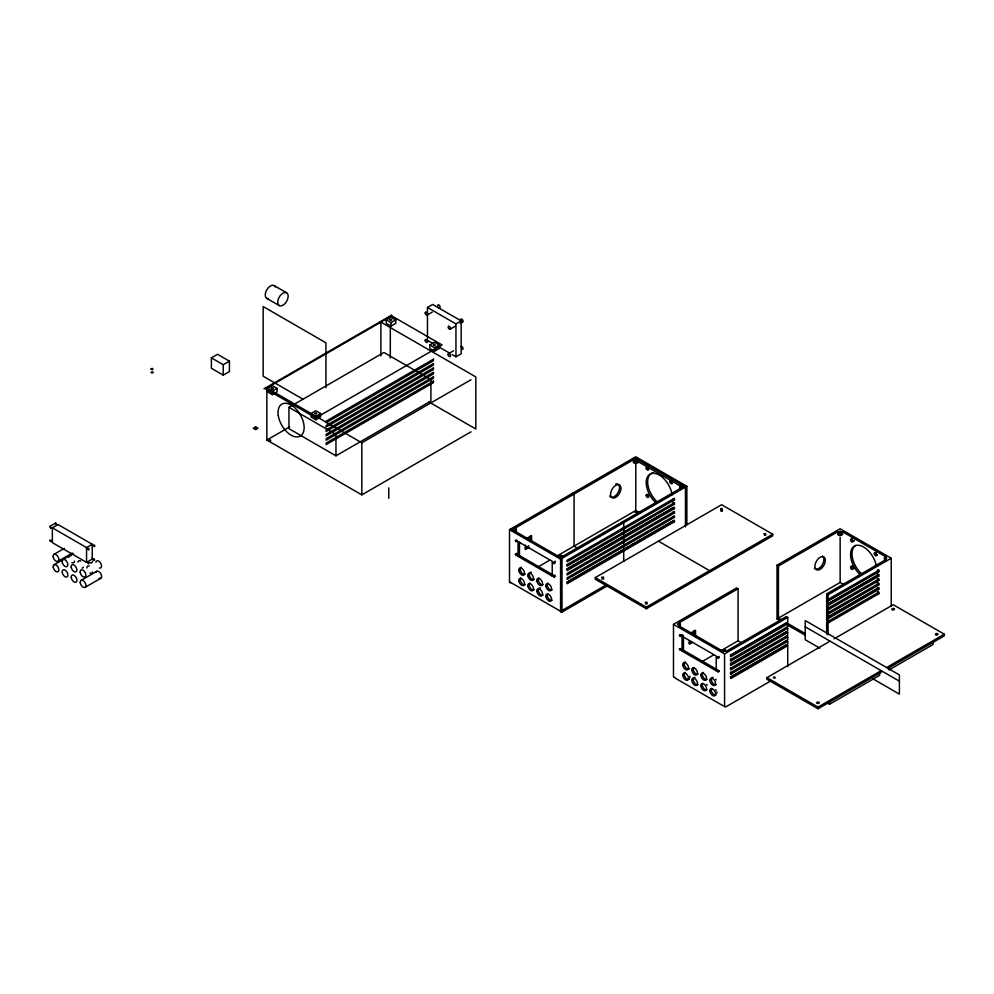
<?xml version="1.0" encoding="UTF-8"?>
<svg xmlns="http://www.w3.org/2000/svg" width="994" height="994" viewBox="0 0 994 994"><rect width="100%" height="100%" fill="white"/><g stroke="black" fill="none" stroke-linecap="round" stroke-linejoin="round"><path stroke-width="1.49" d="M884.697 561.101L884.399 557.808L886.002 556.876L886.002 560.989M516.868 553.186L517.365 554.64M554.876 575.054L555.137 576.334M682.108 649.529L682.269 648.684M939.889 637.663L938.796 637.937M839.383 534.064C838.066 535.928 843.074 534.76 840.365 533.902M49.874 526.398L50.992 528.224L49.924 526.36L55.739 523.03L56.695 524.931L55.614 523.08M514.718 528.323L516.333 529.255L514.718 531.057M680.107 489.408L680.107 488.626M601.892 578.993L603.855 578.993M720.625 510.494L722.601 510.494M555.137 561.163L555.137 562.629M678.716 627.115L678.716 623.002L680.331 623.934L678.716 625.748L722.203 650.859L723.818 649.927L726.949 650.859L786.304 616.591L787.72 617.411L787.72 622.269L731.087 654.971L730.379 654.561M725.334 651.294C724.216 648.051 723.284 654.077 725.347 649.927M680.07 486.687L680.07 485.855L680.033 489.458M635.017 462.098L635.775 463.154L636.545 462.098M211.374 357.865L217.549 354.299L229.415 361.157L229.415 371.57L223.24 375.136L211.374 368.277L211.374 357.865L223.24 364.723L229.415 361.157M264.006 388.816L391.673 315.11M471.019 431.818L361.816 494.863L266.864 440.044L266.864 387.971L390.307 316.701M386.281 319.857L391.027 317.123L395.774 319.857L395.774 323.373L391.027 326.119L386.281 323.373L386.281 319.857L391.027 322.603L395.774 319.857M277.102 388.393L272.344 391.127L272.344 394.655L277.102 391.909L277.102 388.393L272.344 385.647L267.597 388.393L267.597 391.909L272.344 394.655M427.47 338.855L427.47 307.457L432.701 304.45L461.179 320.888L461.179 353.789L455.96 356.796L452.071 354.56M52.359 527.839L58.062 524.559L92.243 544.29L92.243 559.088L86.54 562.38L52.359 542.649L52.359 527.839L86.54 547.582L92.243 544.29M427.234 315.023L432.228 312.141M288.956 407.316L383.908 352.485L430.911 379.621L430.911 401.004L335.96 455.824L288.956 428.687L288.956 407.316L335.96 434.453L335.96 455.824M53.949 554.366L64.399 548.34M427.47 307.457L455.96 323.907L461.179 320.888M450.071 329.238A1.677 0.969 60 0 0 449.748 326.703A1.677 0.969 60 0 0 448.157 327.274A1.677 0.969 60 0 0 450.071 329.238L455.165 326.305M460.16 323.423L462.657 321.981M429.781 344.98L434.527 342.234L439.273 344.98L439.273 348.496L434.527 351.23L429.781 348.496L429.781 344.98L434.527 347.714L439.273 344.98M266.864 440.044L289.676 426.873M57.987 561.349L72.351 553.049M54.024 564.741L73.419 553.546M320.59 413.504L315.843 416.237L315.843 419.766L320.59 417.02L320.59 413.504L315.843 410.758L311.097 413.504L311.097 417.02L315.843 419.766M448.48 353.69L453.488 350.807M81.086 580.372L96.753 571.326M85.111 587.342L100.779 578.297M266.864 387.971L361.816 442.79L471.019 379.745M510.916 582.596A2.013 1.168 -60 0 1 509.5 581.776L509.5 529.69L635.775 456.78L686.866 486.277L686.866 524.571M512.345 529.69L635.775 458.42M636.545 463.465L638.16 462.533L638.16 459.8C633.029 458.681 636.446 467.565 636.545 460.731L680.033 485.842L681.648 484.91L681.648 487.644L680.033 486.712M526.621 538.45L531.566 535.592L531.566 541.544M525.192 548.042L528.907 545.905M529.094 547.433L525.391 549.57L525.391 545.11M518.048 556.379L519.464 555.559L553.658 575.302L552.229 576.122L518.048 556.379L518.048 541.581L552.229 561.312L552.229 576.122M537.829 567.052L549.906 560.082M556.615 556.205L635.775 510.506L639.801 512.829M558.206 556.168L559.821 555.236L562.952 556.168M560.579 557.547L684.021 486.277M509.5 529.69L560.579 559.187L686.866 486.277M674.441 499.833L567.089 561.809L567.089 560.293L674.441 498.317L674.441 499.833L673.013 499.013M566.978 564.617L674.441 502.703L674.441 504.219L567.089 566.195L567.089 564.679M566.978 569.003L673.013 507.785L674.441 508.605L674.441 507.089L567.089 569.065L567.089 570.581L674.441 508.605M674.441 512.991L567.089 574.967L567.089 573.451L674.441 511.475L674.441 512.991L673.013 512.171M674.441 517.377L567.089 579.353L567.089 577.837L674.441 515.861L674.441 517.377L673.013 516.557M566.978 582.161L671.683 521.713M674.441 521.763L567.089 583.739L567.089 582.223L674.441 520.235L674.441 521.763L673.013 520.943M658.463 541.171L721.607 504.716L772.698 534.2L772.698 535.853L646.361 608.738L595.282 579.241L595.282 577.601L658.426 541.146L709.554 570.655M607.62 585.752L562.008 612.093A2.013 1.168 -60 0 1 560.579 611.273L606.278 584.882M595.282 577.601L646.361 607.098L772.698 534.2M674.914 677.274A2.013 1.168 -60 0 1 673.485 676.454L673.485 624.369L736.629 587.914L738.057 588.746L738.057 640.819L720.774 650.797M779.681 620.48L776.997 618.927L776.997 565.201L840.141 528.746L891.233 558.243L891.233 606.315M678.716 623.002L738.057 588.746M776.997 565.201L778.426 566.021L837.768 531.765L839.383 532.697L842.514 531.765L886.002 556.876M837.768 531.765L837.768 534.511L839.433 533.542M837.768 534.511L839.383 535.443L842.514 534.511L842.514 531.765M682.046 651.07L683.462 650.25L717.656 669.981L716.227 670.801L682.046 651.07L682.046 636.259L683.462 635.439M690.42 633.253L695.551 630.283L695.551 637.229M688.991 642.845L691.041 641.652M692.47 642.472L689.389 644.261L689.389 640.782M702.261 661.495L713.369 655.071M776.997 618.927L840.141 582.472L843.583 584.46M891.233 558.243L828.089 594.698L828.089 599.556L826.66 598.736L826.66 593.878L886.002 559.61L884.399 557.808M673.485 624.369L724.576 653.866L787.72 617.411M730.801 655.021L786.304 622.977L787.72 623.797L787.72 626.655L730.801 659.407M826.66 600.264L878.795 570.283L878.795 571.811L828.089 601.084L826.66 600.264L826.66 603.122L828.089 603.942L878.795 574.669L878.795 576.197L828.089 605.47L826.66 604.65L826.66 607.508L828.089 608.328L828.089 605.47M730.379 656.09L731.087 656.5L787.72 623.797M826.66 604.65L877.379 575.364L878.795 576.197M730.379 660.476L731.087 660.886L787.72 628.183L787.72 631.041L731.087 663.744L730.379 663.333M730.801 663.793L786.304 631.749L787.72 632.569L787.72 635.427L730.801 668.179M826.66 609.036L878.795 579.055L878.795 580.583L828.089 609.856L826.66 609.036L826.66 611.894L828.089 612.714L828.089 609.856M730.379 664.862L731.087 665.272L787.72 632.569M826.66 613.422L878.795 583.441L878.795 584.969L828.089 614.242L826.66 613.422L826.66 616.28L828.089 617.1L878.795 587.827L878.795 589.355L828.089 618.628L826.66 617.808L826.66 620.666L828.089 621.486L828.089 618.628M730.379 669.248L731.087 669.658L787.72 636.955L787.72 639.813L730.801 672.565M826.66 617.808L853.709 602.19M854.84 601.544L877.379 588.523L878.795 589.355M730.379 673.634L731.087 674.044L787.72 641.341L787.72 644.199L731.087 676.902L730.379 676.492M730.801 676.951L786.304 644.907L787.72 645.727L787.72 666.527M826.66 622.194L878.795 592.213L878.795 593.741L828.089 623.014L826.66 622.194L826.66 634.073M730.379 678.02L731.087 678.43L787.72 645.727M766.921 677.622L818.012 707.119L881.156 670.664L881.156 672.304L818.012 708.759L766.921 679.262L766.921 677.622L830.065 641.167M834.103 638.844L893.208 604.712L944.3 634.209L944.3 635.849L887.878 668.428M770.884 680.853L726.005 706.771A2.013 1.168 -60 0 1 724.576 705.951L724.576 653.866M886.536 667.558L944.3 634.209M827.927 703.342L829.543 704.274L879.603 675.361L879.603 672.727M888.959 669.968L933.055 644.51L933.055 641.875M635.017 460.731L633.402 459.8L633.402 462.533L635.091 463.428M645.603 603.917L647.131 603.917M151.573 371.843C149.187 373.371 155.076 373.16 152.741 371.868M722.042 511.314L721.184 511.314M764.684 535.281L765.529 535.281M841.322 533.815L842.514 534.511M878.087 569.873L878.795 570.283M878.795 571.811L877.379 570.221M878.795 574.669L877.379 573.849L877.379 575.364M878.087 578.645L878.795 579.055M878.795 580.583L877.379 578.993M878.087 583.031L878.795 583.441M878.795 584.969L877.379 584.137L877.379 582.621M878.087 587.417L878.795 587.827M878.087 591.803L878.795 592.213M878.795 593.741L877.379 592.151M391.04 315.483L442.131 344.98L315.843 417.89L264.752 388.393M634.358 457.6L685.45 487.097L685.45 526.919M427.47 340.358L432.651 343.34M439.124 347.08L449.487 353.069M674.441 504.219L673.013 503.399L673.013 501.871M826.66 593.878L828.089 594.698M274.145 285.589L286.645 292.808A7.38 4.262 -60 0 1 284.309 304.239A7.38 4.262 -60 0 1 277.91 300.548A7.38 4.262 -60 0 1 286.645 292.808M266.752 298.374L279.264 305.593M429.035 402.011L475.84 429.035L475.84 376.95L380.888 322.131L380.888 355.84M805.215 626.816L899.396 681.188M572.631 493.235L574.06 494.055L574.06 546.141L578.086 548.464M622.306 521.912L623.723 522.732L623.723 527.59M782.44 620.43L778.426 618.106L778.426 566.021M786.465 622.753L805.227 633.576M622.306 528.299L623.723 529.119L623.723 531.976M786.403 624.356L805.227 635.228M622.306 532.685L623.723 533.505L623.723 536.362M786.304 627.363L787.72 628.183M819.814 648.163L805.215 639.738L805.215 620.554L899.396 674.926L899.396 694.123L872.869 678.803M622.306 537.071L623.723 537.891L623.723 540.748M622.306 541.457L623.723 542.277L623.723 545.134M786.304 636.135L787.72 636.955M622.306 545.843L623.723 546.663L623.723 549.52M786.304 640.521L787.72 641.341M622.306 550.229L623.723 551.049L623.723 561.448M738.057 640.819L742.083 643.143M303.232 399.364L263.161 376.217L263.161 306.55L325.945 342.806L325.945 387.697M510.916 528.87L562.008 558.367L562.008 612.093L509.5 581.776M730.379 658.947L731.087 660.886M682.046 636.259L716.227 656.003L716.227 670.801M730.379 667.719L731.087 669.658M730.379 672.106L731.087 674.044M675.435 678.256L723.396 705.951M517.365 540.935L516.892 540.227M719.271 657.481L718.786 656.388M719.271 671.186L718.848 670.441M681.288 635.551L680.865 634.806M681.288 649.256L680.865 648.51M682.108 634.582L682.331 635.328M877.379 587.765L877.379 588.523M840.899 532.697L840.899 535.431M840.141 537.245L840.141 582.472M839.383 532.697L839.383 535.443M829.543 701.64L829.543 704.274M828.089 601.084L828.089 603.942M828.089 614.242L828.089 617.1M828.089 623.014L828.089 634.893M818.012 707.119L818.012 708.759M731.087 654.971L731.087 656.5M731.087 663.744L731.087 665.272M731.087 676.902L731.087 678.43M726.949 650.859L726.949 652.226M723.818 649.927L723.818 651.753M722.203 650.859L722.203 652.226M709.505 570.631L709.554 572.308M694.135 630.618L694.135 635.241M683.462 636.682L683.462 650.25M680.331 623.934L680.331 626.68M646.361 607.098L646.361 608.738M635.775 462.707L635.775 510.506M561.349 555.236L561.349 557.125M560.579 559.187L560.579 611.273M559.821 555.236L559.821 557.125M530.137 536.263L530.137 540.724M519.464 542.239L519.464 555.559M516.333 529.255L516.333 532.362M455.96 323.907L455.96 356.796M434.527 347.714L434.527 351.23M391.027 322.603L391.027 326.119M390.307 325.895L390.307 358.064M388.778 487.892L388.778 498.305M361.816 442.79L361.816 494.863M223.24 364.723L223.24 375.136M86.54 547.582L86.54 562.38M657.096 501.734A18.464 10.661 60 0 1 647.79 484.115A18.464 10.661 60 0 1 653.555 472.572M655.68 502.554A18.464 10.661 60 0 1 646.311 480.785A18.464 10.661 60 0 1 658.885 474.846A18.464 10.661 60 0 1 672.106 494.801M648.597 496.391A1.677 0.969 60 0 1 647.616 494.478M672.441 482.761A1.677 0.969 60 0 1 671.447 480.326M648.597 468.982A1.677 0.969 60 0 1 647.666 466.72M615.783 483.904A7.38 4.262 -60 0 1 618.392 492.018A7.38 4.262 -60 0 1 609.707 495.981M689.463 668.639A4.026 2.323 60 0 1 685.773 667.62A4.026 2.323 60 0 1 684.431 662.712M685.065 661.967A4.026 2.323 60 0 1 685.525 661.805M688.121 679.536A4.026 2.323 60 0 1 684.692 676.305A4.026 2.323 60 0 1 685.065 672.379M689.724 676.193A4.026 2.323 60 0 1 689.923 677.51M689.463 679.051A4.026 2.323 60 0 1 689.091 679.362M698.111 674.156A4.026 2.323 60 0 1 694.297 672.18A4.026 2.323 60 0 1 693.713 667.483M698.111 684.568A4.026 2.323 60 0 1 693.713 681.511A4.026 2.323 60 0 1 695.042 677.411M707.132 679.362A4.026 2.323 60 0 1 703.106 677.038A4.026 2.323 60 0 1 703.106 672.379M707.132 689.774A4.026 2.323 60 0 1 703.553 688.134A4.026 2.323 60 0 1 702.472 683.549M706.672 684.431A4.026 2.323 60 0 1 707.132 685.127M716.152 684.568A4.026 2.323 60 0 1 711.754 681.511A4.026 2.323 60 0 1 713.096 677.423M715.692 679.225A4.026 2.323 60 0 1 716.152 679.921M716.152 694.98A4.026 2.323 60 0 1 712.338 693.017A4.026 2.323 60 0 1 711.754 688.32M715.692 689.637A4.026 2.323 60 0 1 716.152 690.333M716.786 691.812A4.026 2.323 60 0 1 716.985 693.141M822.398 556.106A7.38 4.262 -60 0 1 822.001 565.275A7.38 4.262 -60 0 1 814.334 568.319M861.463 573.7A18.464 10.661 60 0 1 855.822 545.296M853.163 568.506A1.677 0.969 60 0 1 852.069 567.027A1.677 0.969 60 0 1 852.33 565.685M854.268 567.263A1.677 0.969 60 0 1 854.268 568.282M877.342 554.963A1.677 0.969 60 0 1 876.062 553.919A1.677 0.969 60 0 1 875.801 552.291M853.163 541.096A1.677 0.969 60 0 1 852.069 539.618A1.677 0.969 60 0 1 852.33 538.276M854.355 540.413A1.677 0.969 60 0 1 854.268 540.873M860.034 574.52A18.464 10.661 60 0 1 854.393 546.116A18.464 10.661 60 0 1 876.186 565.201M525.292 574.122A4.026 2.323 60 0 1 521.067 571.935A4.026 2.323 60 0 1 521.291 567.189M525.292 584.534A4.026 2.323 60 0 1 521.403 582.869A4.026 2.323 60 0 1 520.694 578.011M534.312 579.328A4.026 2.323 60 0 1 530.548 577.837A4.026 2.323 60 0 1 529.566 573.016M530.088 572.494A4.026 2.323 60 0 1 531.318 572.37M534.312 589.74A4.026 2.323 60 0 1 530.299 587.914A4.026 2.323 60 0 1 529.889 583.043M543.134 584.683A4.026 2.323 60 0 1 539.332 582.708A4.026 2.323 60 0 1 538.736 578.011M543.134 595.095A4.026 2.323 60 0 1 538.661 591.852A4.026 2.323 60 0 1 540.338 587.988M552.155 589.889A4.026 2.323 60 0 1 548.241 587.74A4.026 2.323 60 0 1 547.93 583.043M552.155 600.301A4.026 2.323 60 0 1 548.464 598.5A4.026 2.323 60 0 1 547.607 593.84M437.782 306.227A1.677 0.969 60 0 1 438.59 304.86A1.677 0.969 60 0 1 440.069 306.86A1.677 0.969 60 0 1 438.888 307.73M460.719 346.794A1.677 0.969 60 0 1 462.148 346.807A1.677 0.969 60 0 1 462.993 348.857A1.677 0.969 60 0 1 461.713 349.242M460.719 320.391A1.677 0.969 60 0 1 461.676 319.074A1.677 0.969 60 0 1 462.993 321.373A1.677 0.969 60 0 1 461.378 321.547M268.529 298.697A7.38 4.262 -60 0 1 266.752 289.85A7.38 4.262 -60 0 1 275.301 286.955M74.538 561.125A4.026 2.323 60 0 1 71.953 562.616M68.872 557.249A4.026 2.323 60 0 1 71.183 555.658M83.372 567.139A4.026 2.323 60 0 1 82.03 568.071M77.917 562.182A4.026 2.323 60 0 1 80.725 561.101M92.517 561.163A4.026 2.323 60 0 1 89.932 562.654M91.895 558.429A4.026 2.323 60 0 1 92.206 559.175M92.479 572.084A4.026 2.323 60 0 1 89.994 573.029M86.9 567.959A4.026 2.323 60 0 1 89.224 566.071M95.896 562.219A4.026 2.323 60 0 1 98.779 561.2A4.026 2.323 60 0 1 101.525 565.661A4.026 2.323 60 0 1 99.487 568.046M96.02 572.32A4.026 2.323 60 0 1 99.201 571.811A4.026 2.323 60 0 1 101.612 576.557A4.026 2.323 60 0 1 99.015 578.235M49.949 540.338C50.731 543.942 52.52 539.27 49.961 540.264M87.82 548.626C89.137 552.478 89.709 546.948 87.82 548.626M87.609 562.455C88.851 566.195 89.646 560.989 87.634 562.306M93.523 545.333C94.641 549.11 95.685 543.83 93.523 545.259M93.312 559.162C94.542 562.964 95.349 557.535 93.312 559.088M515.389 540.512C516.545 544.277 517.501 539.034 515.401 540.438M515.389 554.23C516.569 558.007 517.464 552.714 515.401 554.143M553.372 562.442C554.714 566.269 555.236 560.79 553.385 562.368M553.372 576.147C554.615 579.999 555.373 574.47 553.372 576.147M150.989 369.072C153.859 371.296 153.188 366.786 151.013 368.973M254.576 428.215C256.949 430.414 256.974 426.103 254.588 428.128M271.275 388.343C272.306 389.859 275.102 387.784 271.71 388.89C270.703 386.964 275.922 388.294 271.312 388.219M268.84 440.417C271.598 442.728 271.039 438.118 268.84 440.417M314.775 413.442C316.912 415.716 317.372 411.441 314.787 413.38M389.959 319.795C391.897 322.081 392.916 317.757 389.971 319.733M433.459 344.918C435.844 347.179 435.645 342.806 433.459 344.918M513.649 529.628C515.476 531.939 516.669 527.665 513.662 529.566M559.51 556.106C561.399 558.466 562.331 554.043 559.51 556.106M634.706 459.737C636.645 462.024 637.688 457.749 634.731 459.675M680.579 486.215C683.052 488.452 682.754 484.078 680.579 486.215M773.456 677.56C775.966 679.784 775.544 675.448 773.456 677.56M634.88 511.823L636.669 511.885L634.905 511.748M677.659 624.244C679.411 626.717 680.542 622.306 677.659 624.244M839.085 531.641C840.837 534.101 841.968 529.703 839.085 531.641M884.958 558.119C886.71 560.579 887.816 556.205 884.958 558.119M679.436 634.992C679.722 638.645 682.219 634.594 679.436 634.992M679.436 648.697C679.722 652.35 682.219 648.299 679.436 648.697M717.419 656.91C717.705 660.563 720.203 656.512 717.419 656.91M717.419 670.615C717.705 674.267 720.203 670.229 717.419 670.615M601.892 577.352C602.936 579.962 605.197 575.762 601.892 577.352M645.379 602.463C646.435 605.073 648.684 600.873 645.379 602.463M720.625 508.853C721.669 511.45 723.93 507.263 720.625 508.853M764.125 533.964C765.169 536.561 767.43 532.374 764.125 533.964M255.644 426.886L253.271 428.252L255.644 429.632L258.018 428.252L255.644 426.886M433.471 359.194L326.119 421.17L326.119 422.698L433.471 360.723L433.471 359.194M433.471 363.58L326.119 425.556L326.119 427.085L433.471 365.109L433.471 363.58M433.471 367.966L326.119 429.942L326.119 431.471L433.471 369.495L433.471 367.966M433.471 372.352L326.119 434.328L326.119 435.857L433.471 373.868L433.471 372.352M433.471 376.738L326.119 438.714L326.119 440.23L433.471 378.254L433.471 376.738M433.471 381.124L326.119 443.1L326.119 444.616L433.471 382.64L433.471 381.124M935.963 634.831A1.28 0.733 0 0 0 937.963 634.309A1.28 0.733 0 0 0 936.174 633.563A1.28 0.733 0 0 0 935.963 634.831M892.488 609.732A1.28 0.733 0 0 0 894.488 609.21A1.28 0.733 0 0 0 892.699 608.465A1.28 0.733 0 0 0 892.488 609.732M817.304 703.342A1.28 0.733 0 0 0 819.317 702.808A1.28 0.733 0 0 0 817.515 702.075A1.28 0.733 0 0 0 817.304 703.342M646.212 495.534A1.677 0.969 60 0 0 648.138 497.485A1.677 0.969 60 0 0 647.815 494.95A1.677 0.969 60 0 0 646.212 495.534M669.956 481.829A1.677 0.969 60 0 0 671.869 483.78A1.677 0.969 60 0 0 671.546 481.245A1.677 0.969 60 0 0 669.956 481.829M646.212 468.124A1.677 0.969 60 0 0 648.138 470.075A1.677 0.969 60 0 0 647.815 467.54A1.677 0.969 60 0 0 646.212 468.124M617.125 496.391A7.38 4.262 -60 0 0 619.461 484.96A7.38 4.262 -60 0 0 610.726 492.701A7.38 4.262 -60 0 0 617.125 496.391M682.803 664.824A4.026 2.323 60 0 0 687.214 669.931A4.026 2.323 60 0 0 686.941 664.091A4.026 2.323 60 0 0 682.803 664.824M682.803 675.237A4.026 2.323 60 0 0 687.214 680.343A4.026 2.323 60 0 0 686.941 674.504A4.026 2.323 60 0 0 682.803 675.237M691.824 670.031A4.026 2.323 60 0 0 696.235 675.137A4.026 2.323 60 0 0 695.962 669.297A4.026 2.323 60 0 0 691.824 670.031M691.824 680.443A4.026 2.323 60 0 0 696.235 685.549A4.026 2.323 60 0 0 695.962 679.71A4.026 2.323 60 0 0 691.824 680.443M700.845 675.237A4.026 2.323 60 0 0 705.255 680.343A4.026 2.323 60 0 0 704.982 674.504A4.026 2.323 60 0 0 700.845 675.237M700.845 685.649A4.026 2.323 60 0 0 705.255 690.768A4.026 2.323 60 0 0 704.982 684.916A4.026 2.323 60 0 0 700.845 685.649M709.865 680.443A4.026 2.323 60 0 0 714.276 685.562A4.026 2.323 60 0 0 714.003 679.71A4.026 2.323 60 0 0 709.865 680.443M709.865 690.855A4.026 2.323 60 0 0 714.276 695.974A4.026 2.323 60 0 0 714.003 690.122A4.026 2.323 60 0 0 709.865 690.855M821.491 568.369A7.38 4.262 -60 0 0 823.827 556.926A7.38 4.262 -60 0 0 815.092 564.667A7.38 4.262 -60 0 0 821.491 568.369M850.566 567.077A1.677 0.969 60 0 0 852.181 569.487A1.677 0.969 60 0 0 852.479 567.313A1.677 0.969 60 0 0 850.566 567.077M874.31 553.372A1.677 0.969 60 0 0 875.925 555.783A1.677 0.969 60 0 0 876.223 553.608A1.677 0.969 60 0 0 874.31 553.372M850.566 539.667A1.677 0.969 60 0 0 852.181 542.078A1.677 0.969 60 0 0 852.479 539.904A1.677 0.969 60 0 0 850.566 539.667M518.843 570.494A4.026 2.323 60 0 0 523.453 575.191A4.026 2.323 60 0 0 522.67 569.115A4.026 2.323 60 0 0 518.843 570.494M518.843 580.906A4.026 2.323 60 0 0 523.453 585.603A4.026 2.323 60 0 0 522.67 579.527A4.026 2.323 60 0 0 518.843 580.906M527.864 575.7A4.026 2.323 60 0 0 532.473 580.397A4.026 2.323 60 0 0 531.691 574.321A4.026 2.323 60 0 0 527.864 575.7M527.864 586.112A4.026 2.323 60 0 0 532.473 590.809A4.026 2.323 60 0 0 531.691 584.733A4.026 2.323 60 0 0 527.864 586.112M536.884 580.906A4.026 2.323 60 0 0 541.494 585.603A4.026 2.323 60 0 0 540.711 579.527A4.026 2.323 60 0 0 536.884 580.906M536.884 591.318A4.026 2.323 60 0 0 541.494 596.015A4.026 2.323 60 0 0 540.711 589.939A4.026 2.323 60 0 0 536.884 591.318M545.905 586.112A4.026 2.323 60 0 0 550.514 590.809A4.026 2.323 60 0 0 549.732 584.733A4.026 2.323 60 0 0 545.905 586.112M545.905 596.524A4.026 2.323 60 0 0 550.514 601.221A4.026 2.323 60 0 0 549.732 595.145A4.026 2.323 60 0 0 545.905 596.524M425.221 313.11A1.677 0.969 60 0 0 427.134 315.061A1.677 0.969 60 0 0 426.811 312.538A1.677 0.969 60 0 0 425.221 313.11M448.157 354.684A1.677 0.969 60 0 0 450.071 356.647A1.677 0.969 60 0 0 449.748 354.112A1.677 0.969 60 0 0 448.157 354.684M425.196 340.532A1.677 0.969 60 0 0 427.109 342.495A1.677 0.969 60 0 0 426.786 339.96A1.677 0.969 60 0 0 425.196 340.532M53.154 556.752A4.026 2.323 60 0 0 57.764 561.448A4.026 2.323 60 0 0 56.981 555.373A4.026 2.323 60 0 0 53.154 556.752M53.229 567.127A4.026 2.323 60 0 0 57.826 571.823A4.026 2.323 60 0 0 57.056 565.748A4.026 2.323 60 0 0 53.229 567.127M62.175 561.958A4.026 2.323 60 0 0 66.784 566.655A4.026 2.323 60 0 0 66.002 560.579A4.026 2.323 60 0 0 62.175 561.958M62.249 572.333A4.026 2.323 60 0 0 66.846 577.029A4.026 2.323 60 0 0 66.076 570.954A4.026 2.323 60 0 0 62.249 572.333M71.195 567.164A4.026 2.323 60 0 0 75.805 571.861A4.026 2.323 60 0 0 75.022 565.785A4.026 2.323 60 0 0 71.195 567.164M71.27 577.539A4.026 2.323 60 0 0 75.867 582.236A4.026 2.323 60 0 0 75.097 576.16A4.026 2.323 60 0 0 71.27 577.539M80.216 572.382A4.026 2.323 60 0 0 84.825 577.067A4.026 2.323 60 0 0 84.043 571.003A4.026 2.323 60 0 0 80.216 572.382M80.278 582.745A4.026 2.323 60 0 0 84.888 587.442A4.026 2.323 60 0 0 84.117 581.366A4.026 2.323 60 0 0 80.278 582.745M278.27 415.554A18.464 10.661 60 0 0 299.641 436.428A18.464 10.661 60 0 0 295.355 408.323A18.464 10.661 60 0 0 278.27 415.554"/></g></svg>
